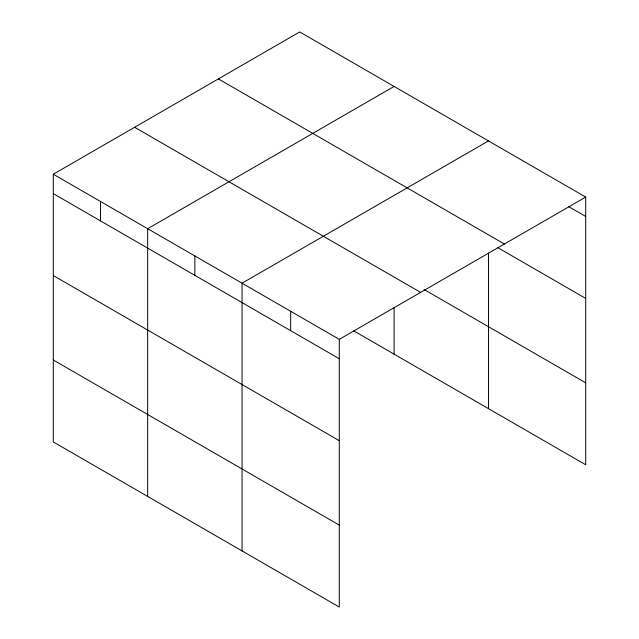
<?xml version="1.0" encoding="UTF-8"?>
<svg xmlns="http://www.w3.org/2000/svg" width="639" height="639" viewBox="0 0 639 639"><rect width="100%" height="100%" fill="white"/><g stroke="black" fill="none" stroke-linecap="round" stroke-linejoin="round"><path stroke-width="0.96" d="M53.293 174.223L339.285 339.341L339.285 607.05L53.293 441.932L53.293 174.223L299.715 31.95L585.707 197.068L585.707 464.777L353.766 330.866M394.095 86.441L147.665 228.714L147.665 496.423M488.476 140.923L242.045 283.197L242.045 550.914M339.285 339.341L585.707 197.068M568.646 206.621L585.707 216.469M218.394 78.901L504.387 244.018M497.853 247.692L585.707 298.413M424.12 289.547L585.707 382.833M134.613 127.273L420.606 292.39M53.293 193.633L339.285 358.743M53.293 275.569L339.285 440.686M53.293 359.997L339.285 525.106M488.476 253.076L488.476 408.64M394.095 307.327L394.095 354.15M290.665 311.265L290.665 330.675M194.855 255.951L194.855 275.361M100.483 201.469L100.483 220.87"/></g></svg>
